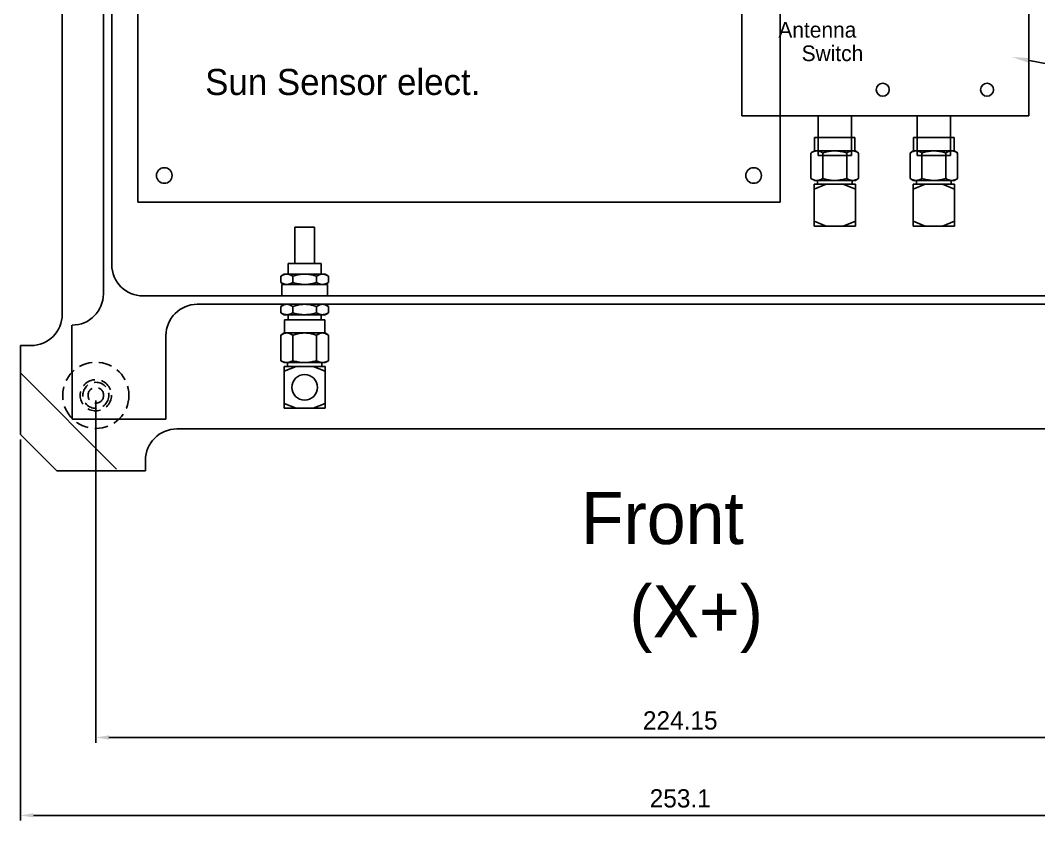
# Model space of a CAD drawing. Header units: millimetres. Extents: x 0 to 840, y 0 to 594.
# Drawn here: x 238.4 to 433.7, y 228.5 to 381.9 of the extents above; entities that cross this region are included whole.
import ezdxf

# ---------------------------------------------------------------- set-up
doc = ezdxf.new("R2010")
doc.units = ezdxf.units.MM
doc.header["$LTSCALE"] = 0.4
doc.header["$PDMODE"] = 3
doc.linetypes.add('HIDDEN', pattern=[9.525, 6.35, -3.175])
doc.layers.add('AM_5', color=3, linetype='Continuous', lineweight=25)
for name, color, linetype in [('HID', 2, 'HIDDEN'), ('OUT', 1, 'Continuous'), ('SECT', 4, 'Continuous')]:
    doc.layers.add(name, color=color, linetype=linetype)
doc.dimstyles.new('AM_ISO$0', dxfattribs={"dimtxt": 3.5, "dimasz": 2.5, "dimexe": 1, "dimexo": 1, "dimgap": 1.5, "dimtad": 1, "dimdsep": 46, "dimtxsty": 'Standard', "dimcen": 0, "dimclrd": 256, "dimclre": 256, "dimclrt": 2, "dimadec": 0, "dimazin": 2, "dimtp": 0.1, "dimtm": 0.1, "dimtfac": 0.71, "dimtdec": 3, "dimtmove": 0, "dimatfit": 3, "dimfxl": 1, "dimlwd": -1, "dimlwe": -1, "dimarcsym": 0})

# ---------------------------------------------------------------- blocks, each defined once
blk = doc.blocks.new('*D5')
at = {"layer": 'AM_5'}
for p, q in [((238.39, 301.53), (238.39, 228.5)), ((491.49, 301.53), (491.49, 228.5)), ((240.89, 229.5), (488.99, 229.5))]:
    blk.add_line(p, q, dxfattribs=at)
for points in [[(240.89, 229.92), (240.89, 229.09), (238.39, 229.5)], [(488.99, 229.92), (488.99, 229.09), (491.49, 229.5)]]:
    blk.add_solid(points, dxfattribs=at)
at = {"layer": 'Defpoints', "color": 0}
for p in [(238.39, 302.53), (491.49, 302.53), (491.49, 229.5)]:
    blk.add_point(p, dxfattribs=at)
at = {"layer": 'AM_5', "color": 2, "insert": (364.94, 232.75), "char_height": 3.5, "attachment_point": 5}
blk.add_mtext('253.1', dxfattribs=at)
blk = doc.blocks.new('*D6')
at = {"layer": 'AM_5'}
for p, q in [((252.86, 309.02), (252.86, 243.44)), ((477.01, 309.02), (477.01, 243.44)), ((255.36, 244.44), (474.51, 244.44))]:
    blk.add_line(p, q, dxfattribs=at)
for points in [[(255.36, 244.86), (255.36, 244.03), (252.86, 244.44)], [(474.51, 244.86), (474.51, 244.03), (477.01, 244.44)]]:
    blk.add_solid(points, dxfattribs=at)
at = {"layer": 'Defpoints', "color": 0}
for p in [(252.86, 310.02), (477.01, 310.02), (477.01, 244.44)]:
    blk.add_point(p, dxfattribs=at)
at = {"layer": 'AM_5', "color": 2, "insert": (364.94, 247.69), "char_height": 3.5, "attachment_point": 5}
blk.add_mtext('224.15', dxfattribs=at)
blk = doc.blocks.new('*S16')
at = {"layer": 'AM_5', "color": 3}
blk.add_line((577.44, 345.99), (431.92, 374.19), dxfattribs=at)
blk.add_trace([(432.01, 374.64), (431.84, 373.74), (428.49, 374.86)], dxfattribs=at)

msp = doc.modelspace()

# ---------------------------------------------------------------- linework, layer by layer
for p, q in [((255.911, 525.121), (255.911, 335.071)), ((246.411, 518.646), (246.411, 325.546)), ((254.311, 514.721), (254.311, 329.471)), ((391.381, 356.013), (391.381, 363.596)), ((397.781, 356.013), (397.781, 363.596)), ((410.381, 356.013), (410.381, 363.596)), ((416.781, 356.013), (416.781, 363.596)), ((397.781, 359.413), (391.381, 359.413)), ((416.781, 359.413), (410.381, 359.413)), ((397.781, 356.013), (391.381, 356.013)), ((416.781, 356.013), (410.381, 356.013)), ((294.808, 342.271), (291.008, 342.271)), ((291.008, 335.271), (291.008, 342.271)), ((294.808, 335.271), (294.808, 342.271)), ((289.733, 335.271), (289.733, 333.271)), ((296.083, 335.271), (289.733, 335.271)), ((296.083, 335.271), (296.083, 333.271)), ((288.344, 331.624), (288.344, 332.843)), ((289.485, 333.271), (296.86, 333.271)), ((290.626, 331.624), (290.626, 332.843)), ((295.19, 331.624), (295.19, 332.843)), ((297.472, 332.843), (297.472, 331.624)), ((288.508, 329.071), (288.508, 331.271)), ((297.308, 331.271), (288.508, 331.271)), ((289.485, 331.271), (296.86, 331.271)), ((297.308, 329.071), (297.308, 331.271)), ((467.961, 329.071), (261.911, 329.071)), ((457.561, 327.471), (272.311, 327.471)), ((288.344, 327.043), (288.344, 325.824)), ((290.626, 325.824), (290.626, 327.043)), ((295.19, 325.824), (295.19, 327.043)), ((297.472, 325.824), (297.472, 327.043)), ((296.86, 325.471), (288.955, 325.471)), ((289.733, 325.471), (289.733, 324.508)), ((296.083, 324.508), (289.733, 324.508)), ((296.083, 325.471), (296.083, 324.508)), ((248.286, 323.446), (248.286, 323.446)), ((248.286, 323.446), (248.311, 305.471)), ((248.311, 323.471), (248.311, 323.471)), ((266.311, 321.471), (266.311, 305.471)), ((266.311, 305.471), (248.311, 305.471)), ((461.486, 303.571), (268.386, 303.571))]:
    msp.add_line(p, q)
at = {"color": 7, "linetype": 'Continuous'}
for p, q in [((398.457, 359.413), (390.704, 359.413)), ((390.704, 359.413), (390.704, 356.879)), ((398.457, 359.413), (398.457, 356.879)), ((417.457, 359.413), (409.704, 359.413)), ((409.704, 359.413), (409.704, 356.879)), ((417.457, 359.413), (417.457, 356.879)), ((390.017, 351.557), (390.017, 356.451)), ((390.628, 356.879), (398.533, 356.879)), ((392.299, 351.557), (392.299, 356.451)), ((396.863, 351.557), (396.863, 356.451)), ((399.145, 356.451), (398.533, 356.879)), ((399.145, 351.557), (399.145, 356.451)), ((409.017, 356.451), (409.628, 356.879)), ((409.017, 351.557), (409.017, 356.451)), ((409.628, 356.879), (417.533, 356.879)), ((411.299, 351.557), (411.299, 356.451)), ((415.863, 351.557), (415.863, 356.451)), ((418.145, 356.451), (417.533, 356.879)), ((418.145, 351.557), (418.145, 356.451)), ((398.533, 351.204), (399.145, 351.557)), ((409.628, 351.204), (409.017, 351.557)), ((417.533, 351.204), (418.145, 351.557)), ((390.628, 351.204), (398.533, 351.204)), ((390.628, 350.469), (390.628, 342.437)), ((390.628, 350.469), (398.533, 350.469)), ((390.628, 349.524), (392.944, 350.469)), ((391.262, 351.204), (391.262, 350.469)), ((398.533, 349.524), (396.218, 350.469)), ((397.9, 351.204), (397.9, 350.469)), ((398.533, 350.469), (398.533, 342.437)), ((409.628, 351.204), (417.533, 351.204)), ((409.628, 350.469), (409.628, 342.437)), ((409.628, 350.469), (417.533, 350.469)), ((409.628, 349.524), (411.944, 350.469)), ((410.262, 351.204), (410.262, 350.469)), ((417.533, 349.524), (415.218, 350.469)), ((416.9, 351.204), (416.9, 350.469)), ((417.533, 350.469), (417.533, 342.437)), ((390.628, 343.383), (392.944, 342.437)), ((390.628, 342.437), (398.533, 342.437)), ((398.533, 343.383), (396.218, 342.437)), ((409.628, 343.383), (411.944, 342.437)), ((409.628, 342.437), (417.533, 342.437)), ((417.533, 343.383), (415.218, 342.437)), ((288.344, 332.843), (288.955, 333.271)), ((296.86, 333.271), (288.955, 333.271)), ((297.472, 332.843), (296.86, 333.271)), ((288.955, 331.271), (288.344, 331.624)), ((296.86, 331.271), (288.955, 331.271)), ((296.86, 331.271), (297.472, 331.624)), ((288.344, 327.043), (288.955, 327.471)), ((296.86, 327.471), (288.955, 327.471)), ((297.472, 327.043), (296.86, 327.471)), ((288.955, 325.471), (288.344, 325.824)), ((296.86, 325.471), (288.955, 325.471)), ((289.031, 324.508), (296.784, 324.508)), ((289.031, 324.508), (289.031, 321.974)), ((296.784, 324.508), (296.784, 321.974)), ((296.86, 325.471), (297.472, 325.824)), ((288.344, 321.546), (288.955, 321.974)), ((288.344, 316.652), (288.344, 321.546)), ((296.86, 321.974), (288.955, 321.974)), ((290.626, 316.652), (290.626, 321.546)), ((295.19, 316.652), (295.19, 321.546)), ((297.472, 321.546), (296.86, 321.974)), ((297.472, 316.652), (297.472, 321.546)), ((288.955, 316.299), (288.344, 316.652)), ((296.86, 316.299), (297.472, 316.652)), ((296.86, 316.299), (288.955, 316.299)), ((288.955, 314.619), (291.271, 315.564)), ((296.86, 315.564), (288.955, 315.564)), ((288.955, 315.564), (288.955, 307.532)), ((289.589, 316.299), (289.589, 315.564)), ((296.86, 314.619), (294.545, 315.564)), ((296.227, 316.299), (296.227, 315.564)), ((296.86, 315.564), (296.86, 307.532)), ((288.955, 308.478), (291.271, 307.532)), ((296.86, 307.532), (288.955, 307.532)), ((296.86, 308.478), (294.545, 307.532))]:
    msp.add_line(p, q, dxfattribs=at)
at = {"linetype": 'Continuous'}
for p, q in [((238.386, 319.546), (238.386, 302.525)), ((238.386, 319.546), (240.411, 319.546)), ((256.843, 295.877), (238.455, 314.265)), ((245.365, 295.546), (238.386, 302.525)), ((262.386, 297.571), (262.386, 295.546)), ((262.386, 295.546), (245.365, 295.546))]:
    msp.add_line(p, q, dxfattribs=at)
msp.add_circle((292.908, 311.548), 2.458)
for centre, start, end in [((261.911, 335.071), 180, 270), ((248.311, 329.471), 270, 0), ((272.311, 321.471), 90, 180), ((240.411, 325.546), 270, 0), ((268.386, 297.571), 90, 180)]:
    msp.add_arc(centre, 6, start, end)
at = {"color": 7, "linetype": 'Continuous'}
for points, knots in [([(390.017, 356.451), (390.095, 356.506), (390.248, 356.605), (390.481, 356.726), (390.708, 356.814), (390.933, 356.867), (391.084, 356.879), (391.158, 356.879)], [0, 0, 0, 0, 0.2861765, 0.5455921, 0.7862379, 1.0148543, 1.237502, 1.237502, 1.237502, 1.237502]), ([(391.158, 356.879), (391.232, 356.879), (391.383, 356.867), (391.608, 356.814), (391.835, 356.726), (392.068, 356.605), (392.221, 356.506), (392.299, 356.451)], [0, 0, 0, 0, 0.2226892, 0.4513248, 0.6919554, 0.951303, 1.237502, 1.237502, 1.237502, 1.237502]), ([(392.299, 356.451), (392.458, 356.507), (392.77, 356.607), (393.235, 356.728), (393.688, 356.815), (394.135, 356.867), (394.433, 356.879), (394.581, 356.879)], [0, 0, 0, 0, 0.5058749, 0.9820085, 1.4400216, 1.8883718, 2.332646, 2.332646, 2.332646, 2.332646]), ([(394.581, 356.879), (394.729, 356.879), (395.027, 356.867), (395.474, 356.815), (395.927, 356.728), (396.392, 356.607), (396.704, 356.507), (396.863, 356.451)], [0, 0, 0, 0, 0.4443566, 0.8927422, 1.3507227, 1.8267305, 2.332646, 2.332646, 2.332646, 2.332646]), ([(396.863, 356.451), (396.941, 356.506), (397.094, 356.605), (397.327, 356.726), (397.554, 356.814), (397.779, 356.867), (397.93, 356.879), (398.004, 356.879)], [0, 0, 0, 0, 0.2861765, 0.5455921, 0.7862379, 1.0148543, 1.237502, 1.237502, 1.237502, 1.237502]), ([(398.004, 356.879), (398.078, 356.879), (398.229, 356.867), (398.454, 356.814), (398.681, 356.726), (398.914, 356.605), (399.067, 356.506), (399.145, 356.451)], [0, 0, 0, 0, 0.2226892, 0.4513248, 0.6919554, 0.951303, 1.237502, 1.237502, 1.237502, 1.237502]), ([(409.017, 356.451), (409.095, 356.506), (409.248, 356.605), (409.481, 356.726), (409.708, 356.814), (409.933, 356.867), (410.084, 356.879), (410.158, 356.879)], [0, 0, 0, 0, 0.2861765, 0.5455921, 0.7862379, 1.0148543, 1.237502, 1.237502, 1.237502, 1.237502]), ([(410.158, 356.879), (410.232, 356.879), (410.383, 356.867), (410.608, 356.814), (410.835, 356.726), (411.068, 356.605), (411.221, 356.506), (411.299, 356.451)], [0, 0, 0, 0, 0.2226892, 0.4513248, 0.6919554, 0.951303, 1.237502, 1.237502, 1.237502, 1.237502]), ([(411.299, 356.451), (411.458, 356.507), (411.77, 356.607), (412.235, 356.728), (412.688, 356.815), (413.135, 356.867), (413.433, 356.879), (413.581, 356.879)], [0, 0, 0, 0, 0.5058749, 0.9820085, 1.4400216, 1.8883718, 2.332646, 2.332646, 2.332646, 2.332646]), ([(413.581, 356.879), (413.729, 356.879), (414.027, 356.867), (414.474, 356.815), (414.927, 356.728), (415.392, 356.607), (415.704, 356.507), (415.863, 356.451)], [0, 0, 0, 0, 0.4443566, 0.8927422, 1.3507227, 1.8267305, 2.332646, 2.332646, 2.332646, 2.332646]), ([(415.863, 356.451), (415.941, 356.506), (416.094, 356.605), (416.327, 356.726), (416.554, 356.814), (416.779, 356.867), (416.93, 356.879), (417.004, 356.879)], [0, 0, 0, 0, 0.2861765, 0.5455921, 0.7862379, 1.0148543, 1.237502, 1.237502, 1.237502, 1.237502]), ([(417.004, 356.879), (417.078, 356.879), (417.229, 356.867), (417.454, 356.814), (417.681, 356.726), (417.914, 356.605), (418.067, 356.506), (418.145, 356.451)], [0, 0, 0, 0, 0.2226892, 0.4513248, 0.6919554, 0.951303, 1.237502, 1.237502, 1.237502, 1.237502]), ([(390.017, 351.557), (390.095, 351.512), (390.247, 351.43), (390.479, 351.33), (390.635, 351.281), (390.714, 351.261), (390.715, 351.26)], [0, 0, 0, 0, 0.26929584, 0.51891185, 0.75526772, 0.76085427, 0.76085427, 0.76085427, 0.76085427]), ([(391.158, 351.204), (391.233, 351.204), (391.384, 351.214), (391.61, 351.258), (391.837, 351.33), (392.068, 351.43), (392.221, 351.512), (392.299, 351.557)], [0, 0, 0, 0, 0.2244326, 0.4527159, 0.689063, 0.9386179, 1.2079223, 1.2079223, 1.2079223, 1.2079223]), ([(392.299, 351.557), (392.457, 351.511), (392.767, 351.429), (393.229, 351.329), (393.682, 351.257), (394.132, 351.214), (394.432, 351.204), (394.581, 351.204)], [0, 0, 0, 0, 0.4923367, 0.9617801, 1.4182325, 1.8685485, 2.316624, 2.316624, 2.316624, 2.316624]), ([(394.581, 351.204), (394.73, 351.204), (395.03, 351.214), (395.48, 351.257), (395.933, 351.329), (396.395, 351.429), (396.705, 351.511), (396.863, 351.557)], [0, 0, 0, 0, 0.4481518, 0.8985114, 1.3549441, 1.8242713, 2.3166239, 2.3166239, 2.3166239, 2.3166239]), ([(396.863, 351.557), (396.941, 351.512), (397.093, 351.43), (397.325, 351.33), (397.552, 351.258), (397.778, 351.214), (397.929, 351.204), (398.004, 351.204)], [0, 0, 0, 0, 0.2692958, 0.5189118, 0.7552677, 0.9835281, 1.2079223, 1.2079223, 1.2079223, 1.2079223]), ([(398.446, 351.26), (398.448, 351.261), (398.526, 351.281), (398.683, 351.33), (398.914, 351.43), (399.067, 351.512), (399.145, 351.557)], [0, 0, 0, 0, 0.00564927, 0.24199634, 0.49155126, 0.76085568, 0.76085568, 0.76085568, 0.76085568]), ([(409.017, 351.557), (409.095, 351.512), (409.247, 351.43), (409.479, 351.33), (409.635, 351.281), (409.714, 351.261), (409.715, 351.26)], [0, 0, 0, 0, 0.26929584, 0.51891185, 0.75526772, 0.76085427, 0.76085427, 0.76085427, 0.76085427]), ([(410.158, 351.204), (410.233, 351.204), (410.384, 351.214), (410.61, 351.258), (410.837, 351.33), (411.068, 351.43), (411.221, 351.512), (411.299, 351.557)], [0, 0, 0, 0, 0.2244326, 0.4527159, 0.689063, 0.9386179, 1.2079223, 1.2079223, 1.2079223, 1.2079223]), ([(411.299, 351.557), (411.457, 351.511), (411.767, 351.429), (412.229, 351.329), (412.682, 351.257), (413.132, 351.214), (413.432, 351.204), (413.581, 351.204)], [0, 0, 0, 0, 0.4923367, 0.9617801, 1.4182325, 1.8685485, 2.316624, 2.316624, 2.316624, 2.316624]), ([(413.581, 351.204), (413.73, 351.204), (414.03, 351.214), (414.48, 351.257), (414.933, 351.329), (415.395, 351.429), (415.705, 351.511), (415.863, 351.557)], [0, 0, 0, 0, 0.4481518, 0.8985114, 1.3549441, 1.8242713, 2.3166239, 2.3166239, 2.3166239, 2.3166239]), ([(415.863, 351.557), (415.941, 351.512), (416.093, 351.43), (416.325, 351.33), (416.552, 351.258), (416.778, 351.214), (416.929, 351.204), (417.004, 351.204)], [0, 0, 0, 0, 0.2692958, 0.5189118, 0.7552677, 0.9835281, 1.2079223, 1.2079223, 1.2079223, 1.2079223]), ([(417.446, 351.26), (417.448, 351.261), (417.526, 351.281), (417.683, 351.33), (417.914, 351.43), (418.067, 351.512), (418.145, 351.557)], [0, 0, 0, 0, 0.00564927, 0.24199634, 0.49155126, 0.76085568, 0.76085568, 0.76085568, 0.76085568]), ([(398.077, 351.205), (398.128, 351.208), (398.252, 351.218), (398.375, 351.242), (398.446, 351.26)], [0, 0, 0, 0, 0.15121652, 0.37386013, 0.37386013, 0.37386013, 0.37386013]), ([(409.715, 351.26), (409.787, 351.242), (409.91, 351.218), (410.034, 351.208), (410.085, 351.205)], [0, 0, 0, 0, 0.2226833, 0.37386135, 0.37386135, 0.37386135, 0.37386135]), ([(417.077, 351.205), (417.128, 351.208), (417.252, 351.218), (417.375, 351.242), (417.446, 351.26)], [0, 0, 0, 0, 0.15121652, 0.37386013, 0.37386013, 0.37386013, 0.37386013]), ([(289.485, 333.271), (289.411, 333.271), (289.26, 333.259), (289.035, 333.206), (288.808, 333.118), (288.575, 332.997), (288.422, 332.898), (288.344, 332.843)], [0, 0, 0, 0, 0.2226892, 0.4513248, 0.6919554, 0.951303, 1.237502, 1.237502, 1.237502, 1.237502]), ([(290.626, 332.843), (290.548, 332.898), (290.395, 332.997), (290.162, 333.118), (289.935, 333.206), (289.71, 333.259), (289.559, 333.271), (289.485, 333.271)], [0, 0, 0, 0, 0.2861765, 0.5455921, 0.7862379, 1.0148543, 1.237502, 1.237502, 1.237502, 1.237502]), ([(292.908, 333.271), (292.76, 333.271), (292.462, 333.259), (292.015, 333.207), (291.562, 333.12), (291.097, 332.999), (290.785, 332.899), (290.626, 332.843)], [0, 0, 0, 0, 0.4443566, 0.8927422, 1.3507227, 1.8267305, 2.332646, 2.332646, 2.332646, 2.332646]), ([(295.19, 332.843), (295.031, 332.899), (294.719, 332.999), (294.254, 333.12), (293.801, 333.207), (293.354, 333.259), (293.056, 333.271), (292.908, 333.271)], [0, 0, 0, 0, 0.5058749, 0.9820085, 1.4400216, 1.8883718, 2.332646, 2.332646, 2.332646, 2.332646]), ([(296.331, 333.271), (296.257, 333.271), (296.106, 333.259), (295.881, 333.206), (295.654, 333.118), (295.421, 332.997), (295.268, 332.898), (295.19, 332.843)], [0, 0, 0, 0, 0.2226892, 0.4513248, 0.6919554, 0.951303, 1.237502, 1.237502, 1.237502, 1.237502]), ([(297.472, 332.843), (297.394, 332.898), (297.241, 332.997), (297.008, 333.118), (296.781, 333.206), (296.556, 333.259), (296.405, 333.271), (296.331, 333.271)], [0, 0, 0, 0, 0.2861765, 0.5455921, 0.7862379, 1.0148543, 1.237502, 1.237502, 1.237502, 1.237502]), ([(289.042, 331.328), (289.041, 331.328), (288.962, 331.348), (288.806, 331.398), (288.574, 331.498), (288.422, 331.579), (288.344, 331.624)], [0, 0, 0, 0, 0.00564927, 0.24199634, 0.49155126, 0.76085568, 0.76085568, 0.76085568, 0.76085568]), ([(289.412, 331.273), (289.361, 331.275), (289.237, 331.286), (289.114, 331.31), (289.042, 331.328)], [0, 0, 0, 0, 0.15121652, 0.37386013, 0.37386013, 0.37386013, 0.37386013]), ([(290.626, 331.624), (290.548, 331.579), (290.395, 331.498), (290.164, 331.398), (289.937, 331.325), (289.711, 331.281), (289.56, 331.271), (289.485, 331.271)], [0, 0, 0, 0, 0.2692958, 0.5189118, 0.7552677, 0.9835281, 1.2079223, 1.2079223, 1.2079223, 1.2079223]), ([(292.908, 331.271), (292.759, 331.271), (292.459, 331.281), (292.009, 331.325), (291.556, 331.397), (291.094, 331.496), (290.784, 331.579), (290.626, 331.624)], [0, 0, 0, 0, 0.4481518, 0.8985114, 1.3549441, 1.8242713, 2.3166239, 2.3166239, 2.3166239, 2.3166239]), ([(295.19, 331.624), (295.032, 331.579), (294.722, 331.496), (294.26, 331.397), (293.807, 331.325), (293.357, 331.281), (293.057, 331.271), (292.908, 331.271)], [0, 0, 0, 0, 0.4923367, 0.9617801, 1.4182325, 1.8685485, 2.316624, 2.316624, 2.316624, 2.316624]), ([(296.331, 331.271), (296.256, 331.271), (296.105, 331.281), (295.879, 331.325), (295.652, 331.398), (295.42, 331.498), (295.268, 331.579), (295.19, 331.624)], [0, 0, 0, 0, 0.2244326, 0.4527159, 0.689063, 0.9386179, 1.2079223, 1.2079223, 1.2079223, 1.2079223]), ([(296.773, 331.328), (296.702, 331.31), (296.579, 331.286), (296.455, 331.275), (296.404, 331.273)], [0, 0, 0, 0, 0.2226833, 0.37386135, 0.37386135, 0.37386135, 0.37386135]), ([(297.472, 331.624), (297.394, 331.579), (297.241, 331.498), (297.01, 331.398), (296.853, 331.348), (296.775, 331.328), (296.773, 331.328)], [0, 0, 0, 0, 0.26929584, 0.51891185, 0.75526772, 0.76085427, 0.76085427, 0.76085427, 0.76085427]), ([(289.485, 327.471), (289.411, 327.471), (289.26, 327.459), (289.035, 327.406), (288.808, 327.318), (288.575, 327.197), (288.422, 327.098), (288.344, 327.043)], [0, 0, 0, 0, 0.2226892, 0.4513248, 0.6919554, 0.951303, 1.237502, 1.237502, 1.237502, 1.237502]), ([(290.626, 327.043), (290.548, 327.098), (290.395, 327.197), (290.162, 327.318), (289.935, 327.406), (289.71, 327.459), (289.559, 327.471), (289.485, 327.471)], [0, 0, 0, 0, 0.2861765, 0.5455921, 0.7862379, 1.0148543, 1.237502, 1.237502, 1.237502, 1.237502]), ([(292.908, 327.471), (292.76, 327.471), (292.462, 327.459), (292.015, 327.407), (291.562, 327.32), (291.097, 327.199), (290.785, 327.099), (290.626, 327.043)], [0, 0, 0, 0, 0.4443566, 0.8927422, 1.3507227, 1.8267305, 2.332646, 2.332646, 2.332646, 2.332646]), ([(295.19, 327.043), (295.031, 327.099), (294.719, 327.199), (294.254, 327.32), (293.801, 327.407), (293.354, 327.459), (293.056, 327.471), (292.908, 327.471)], [0, 0, 0, 0, 0.5058749, 0.9820085, 1.4400216, 1.8883718, 2.332646, 2.332646, 2.332646, 2.332646]), ([(296.331, 327.471), (296.257, 327.471), (296.106, 327.459), (295.881, 327.406), (295.654, 327.318), (295.421, 327.197), (295.268, 327.098), (295.19, 327.043)], [0, 0, 0, 0, 0.2226892, 0.4513248, 0.6919554, 0.951303, 1.237502, 1.237502, 1.237502, 1.237502]), ([(297.472, 327.043), (297.394, 327.098), (297.241, 327.197), (297.008, 327.318), (296.781, 327.406), (296.556, 327.459), (296.405, 327.471), (296.331, 327.471)], [0, 0, 0, 0, 0.2861765, 0.5455921, 0.7862379, 1.0148543, 1.237502, 1.237502, 1.237502, 1.237502]), ([(289.042, 325.528), (289.041, 325.528), (288.962, 325.548), (288.806, 325.598), (288.574, 325.698), (288.422, 325.779), (288.344, 325.824)], [0, 0, 0, 0, 0.00564927, 0.24199634, 0.49155126, 0.76085568, 0.76085568, 0.76085568, 0.76085568]), ([(289.412, 325.473), (289.361, 325.475), (289.237, 325.486), (289.114, 325.51), (289.042, 325.528)], [0, 0, 0, 0, 0.15121652, 0.37386013, 0.37386013, 0.37386013, 0.37386013]), ([(290.626, 325.824), (290.548, 325.779), (290.395, 325.698), (290.164, 325.598), (289.937, 325.525), (289.711, 325.481), (289.56, 325.471), (289.485, 325.471)], [0, 0, 0, 0, 0.2692958, 0.5189118, 0.7552677, 0.9835281, 1.2079223, 1.2079223, 1.2079223, 1.2079223]), ([(292.908, 325.471), (292.759, 325.471), (292.459, 325.481), (292.009, 325.525), (291.556, 325.597), (291.094, 325.696), (290.784, 325.779), (290.626, 325.824)], [0, 0, 0, 0, 0.4481518, 0.8985114, 1.3549441, 1.8242713, 2.3166239, 2.3166239, 2.3166239, 2.3166239]), ([(295.19, 325.824), (295.032, 325.779), (294.722, 325.696), (294.26, 325.597), (293.807, 325.525), (293.357, 325.481), (293.057, 325.471), (292.908, 325.471)], [0, 0, 0, 0, 0.4923367, 0.9617801, 1.4182325, 1.8685485, 2.316624, 2.316624, 2.316624, 2.316624]), ([(296.331, 325.471), (296.256, 325.471), (296.105, 325.481), (295.879, 325.525), (295.652, 325.598), (295.42, 325.698), (295.268, 325.779), (295.19, 325.824)], [0, 0, 0, 0, 0.2244326, 0.4527159, 0.689063, 0.9386179, 1.2079223, 1.2079223, 1.2079223, 1.2079223]), ([(296.773, 325.528), (296.702, 325.51), (296.579, 325.486), (296.455, 325.475), (296.404, 325.473)], [0, 0, 0, 0, 0.2226833, 0.37386135, 0.37386135, 0.37386135, 0.37386135]), ([(297.472, 325.824), (297.394, 325.779), (297.241, 325.698), (297.01, 325.598), (296.853, 325.548), (296.775, 325.528), (296.773, 325.528)], [0, 0, 0, 0, 0.26929584, 0.51891185, 0.75526772, 0.76085427, 0.76085427, 0.76085427, 0.76085427]), ([(289.485, 321.974), (289.411, 321.974), (289.26, 321.962), (289.035, 321.909), (288.808, 321.821), (288.575, 321.7), (288.422, 321.601), (288.344, 321.546)], [0, 0, 0, 0, 0.2226892, 0.4513248, 0.6919554, 0.951303, 1.237502, 1.237502, 1.237502, 1.237502]), ([(290.626, 321.546), (290.548, 321.601), (290.395, 321.7), (290.162, 321.821), (289.935, 321.909), (289.71, 321.962), (289.559, 321.974), (289.485, 321.974)], [0, 0, 0, 0, 0.2861765, 0.5455921, 0.7862379, 1.0148543, 1.237502, 1.237502, 1.237502, 1.237502]), ([(292.908, 321.974), (292.76, 321.974), (292.462, 321.962), (292.015, 321.91), (291.562, 321.823), (291.097, 321.702), (290.785, 321.602), (290.626, 321.546)], [0, 0, 0, 0, 0.4443566, 0.8927422, 1.3507227, 1.8267305, 2.332646, 2.332646, 2.332646, 2.332646]), ([(295.19, 321.546), (295.031, 321.602), (294.719, 321.702), (294.254, 321.823), (293.801, 321.91), (293.354, 321.962), (293.056, 321.974), (292.908, 321.974)], [0, 0, 0, 0, 0.5058749, 0.9820085, 1.4400216, 1.8883718, 2.332646, 2.332646, 2.332646, 2.332646]), ([(296.331, 321.974), (296.257, 321.974), (296.106, 321.962), (295.881, 321.909), (295.654, 321.821), (295.421, 321.7), (295.268, 321.601), (295.19, 321.546)], [0, 0, 0, 0, 0.2226892, 0.4513248, 0.6919554, 0.951303, 1.237502, 1.237502, 1.237502, 1.237502]), ([(297.472, 321.546), (297.394, 321.601), (297.241, 321.7), (297.008, 321.821), (296.781, 321.909), (296.556, 321.962), (296.405, 321.974), (296.331, 321.974)], [0, 0, 0, 0, 0.2861765, 0.5455921, 0.7862379, 1.0148543, 1.237502, 1.237502, 1.237502, 1.237502]), ([(289.042, 316.355), (289.041, 316.356), (288.962, 316.376), (288.806, 316.425), (288.574, 316.525), (288.422, 316.607), (288.344, 316.652)], [0, 0, 0, 0, 0.00564927, 0.24199634, 0.49155126, 0.76085568, 0.76085568, 0.76085568, 0.76085568]), ([(290.626, 316.652), (290.548, 316.607), (290.395, 316.525), (290.164, 316.425), (289.937, 316.353), (289.711, 316.309), (289.56, 316.299), (289.485, 316.299)], [0, 0, 0, 0, 0.2692958, 0.5189118, 0.7552677, 0.9835281, 1.2079223, 1.2079223, 1.2079223, 1.2079223]), ([(292.908, 316.299), (292.759, 316.299), (292.459, 316.309), (292.009, 316.352), (291.556, 316.424), (291.094, 316.524), (290.784, 316.606), (290.626, 316.652)], [0, 0, 0, 0, 0.4481518, 0.8985114, 1.3549441, 1.8242713, 2.3166239, 2.3166239, 2.3166239, 2.3166239]), ([(295.19, 316.652), (295.032, 316.606), (294.722, 316.524), (294.26, 316.424), (293.807, 316.352), (293.357, 316.309), (293.057, 316.299), (292.908, 316.299)], [0, 0, 0, 0, 0.4923367, 0.9617801, 1.4182325, 1.8685485, 2.316624, 2.316624, 2.316624, 2.316624]), ([(296.331, 316.299), (296.256, 316.299), (296.105, 316.309), (295.879, 316.353), (295.652, 316.425), (295.42, 316.525), (295.268, 316.607), (295.19, 316.652)], [0, 0, 0, 0, 0.2244326, 0.4527159, 0.689063, 0.9386179, 1.2079223, 1.2079223, 1.2079223, 1.2079223]), ([(297.472, 316.652), (297.394, 316.607), (297.241, 316.525), (297.01, 316.425), (296.853, 316.376), (296.775, 316.356), (296.773, 316.355)], [0, 0, 0, 0, 0.26929584, 0.51891185, 0.75526772, 0.76085427, 0.76085427, 0.76085427, 0.76085427]), ([(289.412, 316.3), (289.361, 316.302), (289.237, 316.313), (289.114, 316.337), (289.042, 316.355)], [0, 0, 0, 0, 0.15121652, 0.37386013, 0.37386013, 0.37386013, 0.37386013]), ([(296.773, 316.355), (296.702, 316.337), (296.579, 316.313), (296.455, 316.302), (296.404, 316.3)], [0, 0, 0, 0, 0.2226833, 0.37386135, 0.37386135, 0.37386135, 0.37386135])]:
    msp.add_open_spline(points, degree=3, knots=knots, dxfattribs=at)
for points in [[(391.085, 351.205), (391.109, 351.204), (391.134, 351.204), (391.158, 351.204)], [(398.004, 351.204), (398.028, 351.204), (398.053, 351.204), (398.077, 351.205)], [(410.085, 351.205), (410.109, 351.204), (410.134, 351.204), (410.158, 351.204)], [(417.004, 351.204), (417.028, 351.204), (417.053, 351.204), (417.077, 351.205)], [(289.485, 331.271), (289.461, 331.271), (289.436, 331.272), (289.412, 331.273)], [(296.404, 331.273), (296.38, 331.272), (296.355, 331.271), (296.331, 331.271)], [(289.485, 325.471), (289.461, 325.471), (289.436, 325.472), (289.412, 325.473)], [(296.404, 325.473), (296.38, 325.472), (296.355, 325.471), (296.331, 325.471)], [(289.485, 316.299), (289.461, 316.299), (289.436, 316.299), (289.412, 316.3)], [(296.404, 316.3), (296.38, 316.299), (296.355, 316.299), (296.331, 316.299)]]:
    msp.add_open_spline(points, degree=3, dxfattribs=at)
at = {"layer": 'HID'}
for radius in [6.35, 3, 2.5, 1.5]:
    msp.add_circle((252.859, 310.02), radius, dxfattribs=at)
at = {"layer": 'SECT'}
for p, q in [((376.781, 392.096), (376.781, 363.596)), ((431.781, 363.596), (431.781, 392.096)), ((376.781, 363.596), (431.781, 363.596))]:
    msp.add_line(p, q, dxfattribs=at)
msp.add_lwpolyline([(260.911, 347.071), (384.101, 347.071), (384.101, 395.331), (260.911, 395.331)], close=True, dxfattribs=at)
for centre, radius in [((403.781, 368.596), 1.25), ((423.781, 368.596), 1.25), ((265.991, 352.151), 1.5), ((379.021, 352.151), 1.5)]:
    msp.add_circle(centre, radius, dxfattribs=at)

# ---------------------------------------------------------------- block references
at = {"layer": 'AM_5'}
msp.add_blockref('*S16', (0, 0), dxfattribs=at)

# ---------------------------------------------------------------- texts
at = {"layer": 'OUT'}
for s, p in [('Front ', (345.908, 281.504)), ('(X+)', (355.185, 263.609))]:
    msp.add_text(s, height=10, dxfattribs=at).set_placement(p)
at = {"layer": 'SECT'}
for s, height, p in [('Antenna', 3, (383.766, 378.571)), ('    Switch', 3, (383.766, 374.071)), ('Sun Sensor elect.', 5, (273.83, 367.58))]:
    msp.add_text(s, height=height, dxfattribs=at).set_placement(p)

# ---------------------------------------------------------------- dimensions: what is measured, and where the dimension line sits
at = {"layer": 'AM_5'}
for base, p1, p2, picture, middle in [((477.012, 244.444), (252.859, 310.02), (477.012, 310.02), '*D6', (364.936, 247.694)), ((491.486, 229.503), (238.386, 302.525), (491.486, 302.525), '*D5', (364.936, 232.753))]:
    dim = msp.add_linear_dim(base=base, p1=p1, p2=p2, dimstyle='AM_ISO$0', dxfattribs=at)
    dim.commit()
    dim.dimension.update_dxf_attribs({"geometry": picture, "text_midpoint": middle})

doc.saveas('drawing.dxf')
